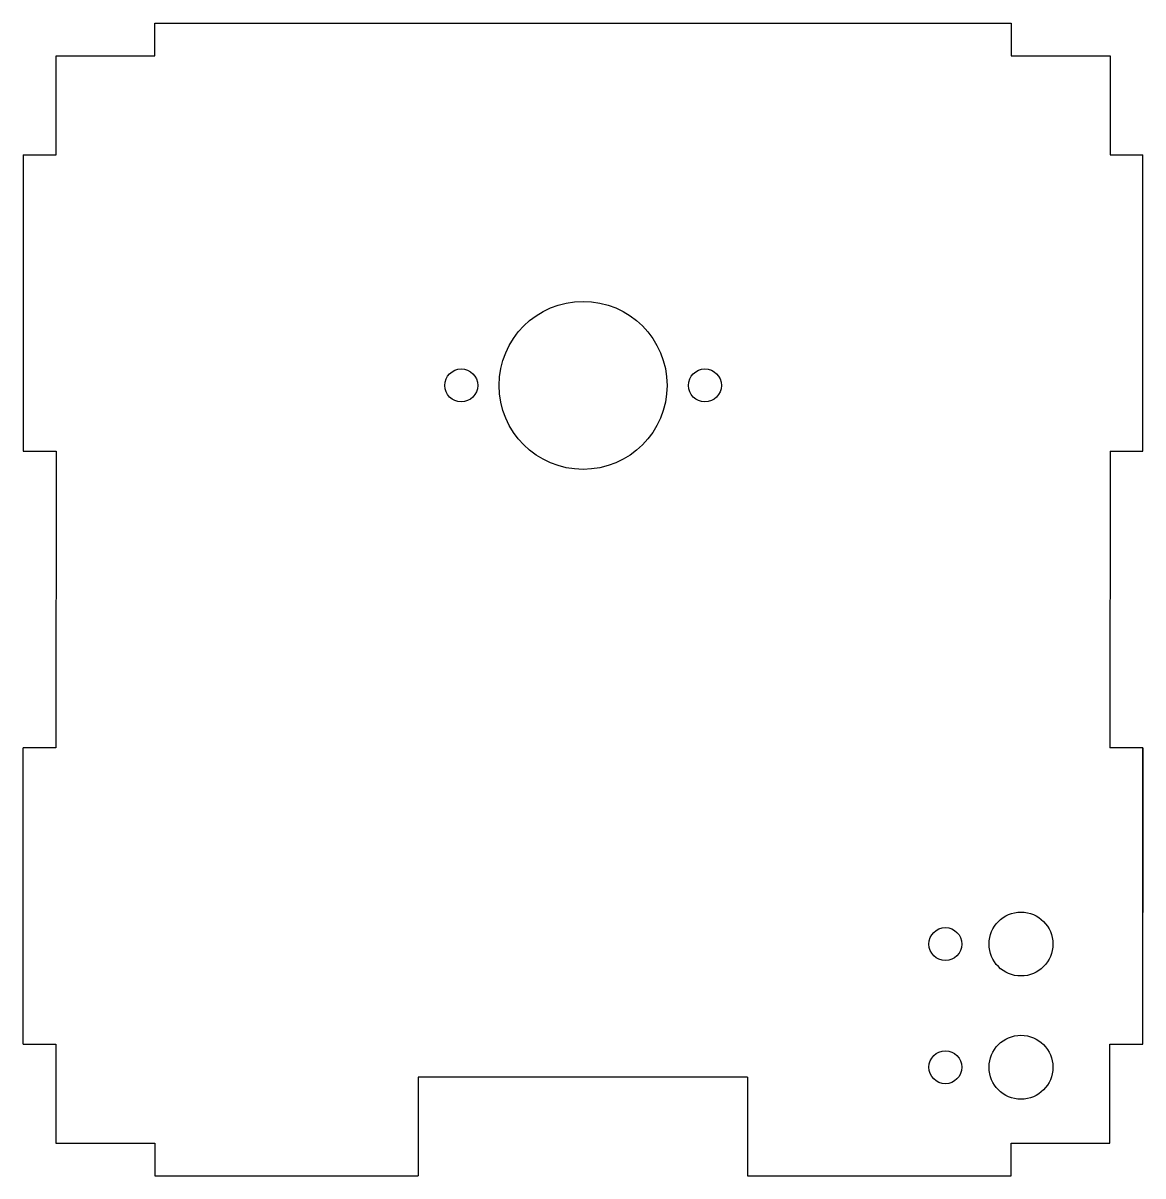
# Model space of a CAD drawing. Header units: inches. Extents: x 0 to 170, y 0 to 175.
import ezdxf

# ---------------------------------------------------------------- set-up
doc = ezdxf.new("R2010")
doc.units = ezdxf.units.IN
doc.header["$MEASUREMENT"] = 0

msp = doc.modelspace()

# ---------------------------------------------------------------- linework, layer by layer
for p, q in [((20.02, 170), (20.02, 175)), ((20.02, 175), (150.02, 175)), ((150.02, 175), (150.02, 170)), ((5.02, 155), (5.02, 170)), ((5.02, 170), (20.02, 170)), ((150.02, 170), (165.02, 170)), ((165.02, 170), (165.02, 155)), ((0.02, 155), (5.02, 155)), ((0.02, 155), (0.02, 110)), ((165.02, 155), (170.02, 155)), ((170.02, 110), (170.02, 155)), ((0.02, 110), (5.02, 110)), ((5.02, 110), (5, 65)), ((165.02, 110), (165, 65)), ((165.02, 110), (170.02, 110)), ((5, 65), (0, 65)), ((0, 20), (0, 65)), ((170, 65), (165, 65)), ((170, 65), (170, 40)), ((170, 20), (170, 65)), ((0, 20), (5, 20)), ((5, 20), (5, 5)), ((165, 5), (165, 20)), ((165, 20), (170, 20)), ((60, 15), (60, 0)), ((110, 15), (60, 15)), ((110, 15), (110, 0)), ((5, 5), (20, 5)), ((20, 5), (20, 0)), ((150, 0), (150, 5)), ((150, 5), (165, 5)), ((20, 0), (60, 0)), ((110, 0), (150, 0))]:
    msp.add_line(p, q)
for centre, radius in [((85.02, 120), 12.75), ((66.52, 120), 2.5), ((103.52, 120), 2.5), ((151.5, 35.2), 4.85), ((140.02, 35.2), 2.5), ((151.5, 16.5), 4.85), ((140.02, 16.5), 2.5)]:
    msp.add_circle(centre, radius)

doc.saveas('drawing.dxf')
